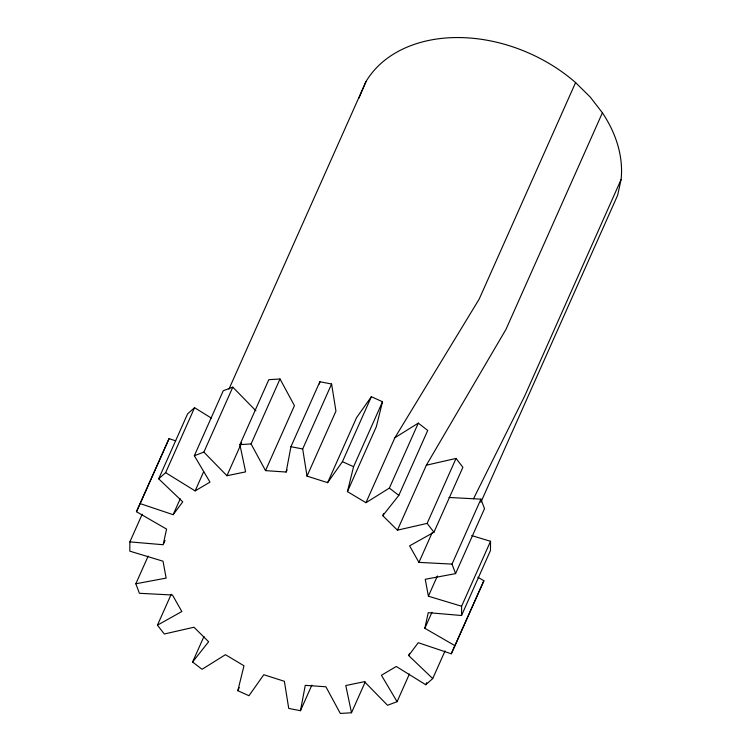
<?xml version="1.0" encoding="UTF-8"?>
<svg xmlns="http://www.w3.org/2000/svg" width="751" height="751" viewBox="0 0 751 751"><rect width="100%" height="100%" fill="white"/><g stroke="black" fill="none" stroke-linecap="round" stroke-linejoin="round"><path stroke-width="1.13" d="M142.202 514.2L129.876 541.884L129.801 551.15L163.023 561.204L166.149 578.101L135.837 583.771L139.395 593.29L172.467 595.017L181.826 611.53L157.447 625.17L164.291 634.004L193.983 627.235L208.637 641.739L192.594 662.007L202.047 669.301L225.45 654.694L243.981 665.78L237.823 690.695L248.975 695.726L263.789 674.727L284.385 681.298L288.731 708.428L300.475 710.699L311.853 685.147M300.475 710.699L305.263 685.353L325.896 686.771L340.316 713.45L351.506 712.755L345.789 685.532L364.451 681.664L387.535 705.283L397.082 701.687L381.424 675.262L396.284 666.484L425.761 684.734L432.726 678.575L408.666 655.539L418.26 642.706L451.257 653.792L454.965 645.691L424.841 628.296L428.248 612.656L461.536 615.51L461.612 606.245L490.534 541.283L471.703 535.585M490.534 541.283L490.459 550.549L461.536 615.51M129.876 541.884L163.164 544.738L166.562 529.098L136.447 511.703L140.146 503.602L173.143 514.688L182.746 501.856L158.677 478.819L165.642 472.661L195.129 490.91L209.989 482.133L194.331 455.716L203.878 452.111L226.952 475.73L245.615 471.863L239.898 444.639L268.82 379.677L280.02 378.983L251.097 443.944L265.516 470.624L286.15 472.041L290.937 446.695L319.86 381.733L331.604 384.014L335.95 411.135L307.028 476.096L327.614 482.668L342.437 461.668L371.36 396.706L382.503 401.738L376.354 426.652L347.431 491.614L365.962 502.701L389.365 488.094L418.288 423.132L427.741 430.426L398.819 495.388L382.766 515.655L397.429 530.159L427.122 523.391L456.045 458.429L462.888 467.272L433.965 532.224L409.586 545.864L418.936 562.377L452.018 564.104L455.575 573.623L425.254 579.293L428.389 596.191L461.612 606.245M319.419 384.033L319.86 381.733M358.894 98.268L365.962 81.615A138.503 100.963 24 0 1 575.585 82.582L590.248 97.086L602.405 112.791A138.503 100.963 24 0 1 621.068 179.592L617.66 195.222L480.884 502.25M347.431 491.614L353.58 466.7L382.503 401.738M136.447 511.703L169.069 438.64L175.668 440.856M140.146 503.602L169.069 438.64M158.677 478.819L187.6 413.857L194.565 407.699L211.275 418.044M165.642 472.661L194.565 407.699M135.837 583.771L148.163 556.087M194.331 455.716L223.254 390.755L232.801 387.15L255.875 410.769M173.143 514.688L180.259 498.72M228.933 389.178L365.962 81.615M203.878 452.111L232.801 387.15M163.634 543.668L165.06 540.476M195.129 490.91L203.662 471.741M157.447 625.17L171.2 594.285M226.952 475.73L241.653 442.714M265.516 470.624L294.439 405.662L280.02 378.983M192.594 662.007L203.972 636.454M286.15 472.041L287.098 469.919M307.028 476.096L302.681 448.976L331.604 384.014M327.614 482.668L356.537 417.706L371.36 396.706M237.823 690.695L239.25 687.503M365.962 502.701L394.885 437.739L479.176 299.114L575.585 82.582M382.766 515.655L383.714 513.524M397.429 530.159L426.352 465.198L505.996 329.332L602.405 112.791M351.506 712.755L365.258 681.87M418.936 562.377L432.219 532.562M428.389 596.191L437.392 575.961M408.666 655.539L409.614 653.408M621.068 179.592L524.658 396.124L473.496 498.767M452.018 564.104L480.94 499.143L449.004 497.472M424.841 628.296L431.956 612.318M397.082 701.687L409.408 673.994M455.575 573.623L484.498 508.662L480.94 499.143M425.761 684.734L426.709 682.603M432.726 678.575L445.052 650.882M451.257 653.792L483.888 580.73L477.861 577.247M454.965 645.691L483.888 580.73M394.885 437.739L418.288 423.132M426.352 465.198L456.045 458.429M239.898 444.639L251.097 443.944M290.937 446.695L302.681 448.976M342.437 461.668L353.58 466.7M389.365 488.094L398.819 495.388M427.122 523.391L433.965 532.224"/></g></svg>
